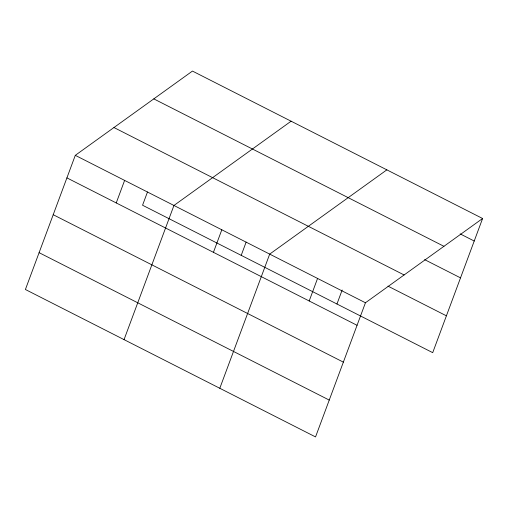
<?xml version="1.0" encoding="UTF-8"?>
<svg xmlns="http://www.w3.org/2000/svg" width="508" height="508" viewBox="0 0 508 508"><rect width="100%" height="100%" fill="white"/><g stroke="black" fill="none" stroke-linecap="round" stroke-linejoin="round"><path stroke-width="0.76" d="M75.292 155.34L25.4 289.503L315.544 436.924L365.442 302.768L482.6 218.497L192.456 71.076L75.292 155.34L365.442 302.768M116.237 202.94L124.619 180.404M147.491 191.973L142.558 205.232L432.708 352.66L482.6 218.497M124.047 339.623L173.946 205.467L291.103 121.196M213.436 252.324L221.818 229.794M241.211 255.359L246.139 242.094M219.799 388.277L269.691 254.114L386.855 169.85M309.188 300.977L317.564 278.441M336.956 304.006L342.163 290.011M460.14 233.877L474.218 241.033M153.791 98.882L443.935 246.31M424.612 259.626L460.521 277.87M113.957 127.533L404.101 274.961M387.972 286.131L446.405 315.824M66.91 177.876L357.06 325.304M53.213 214.713L343.357 362.14M39.097 252.666L329.248 400.088"/></g></svg>
